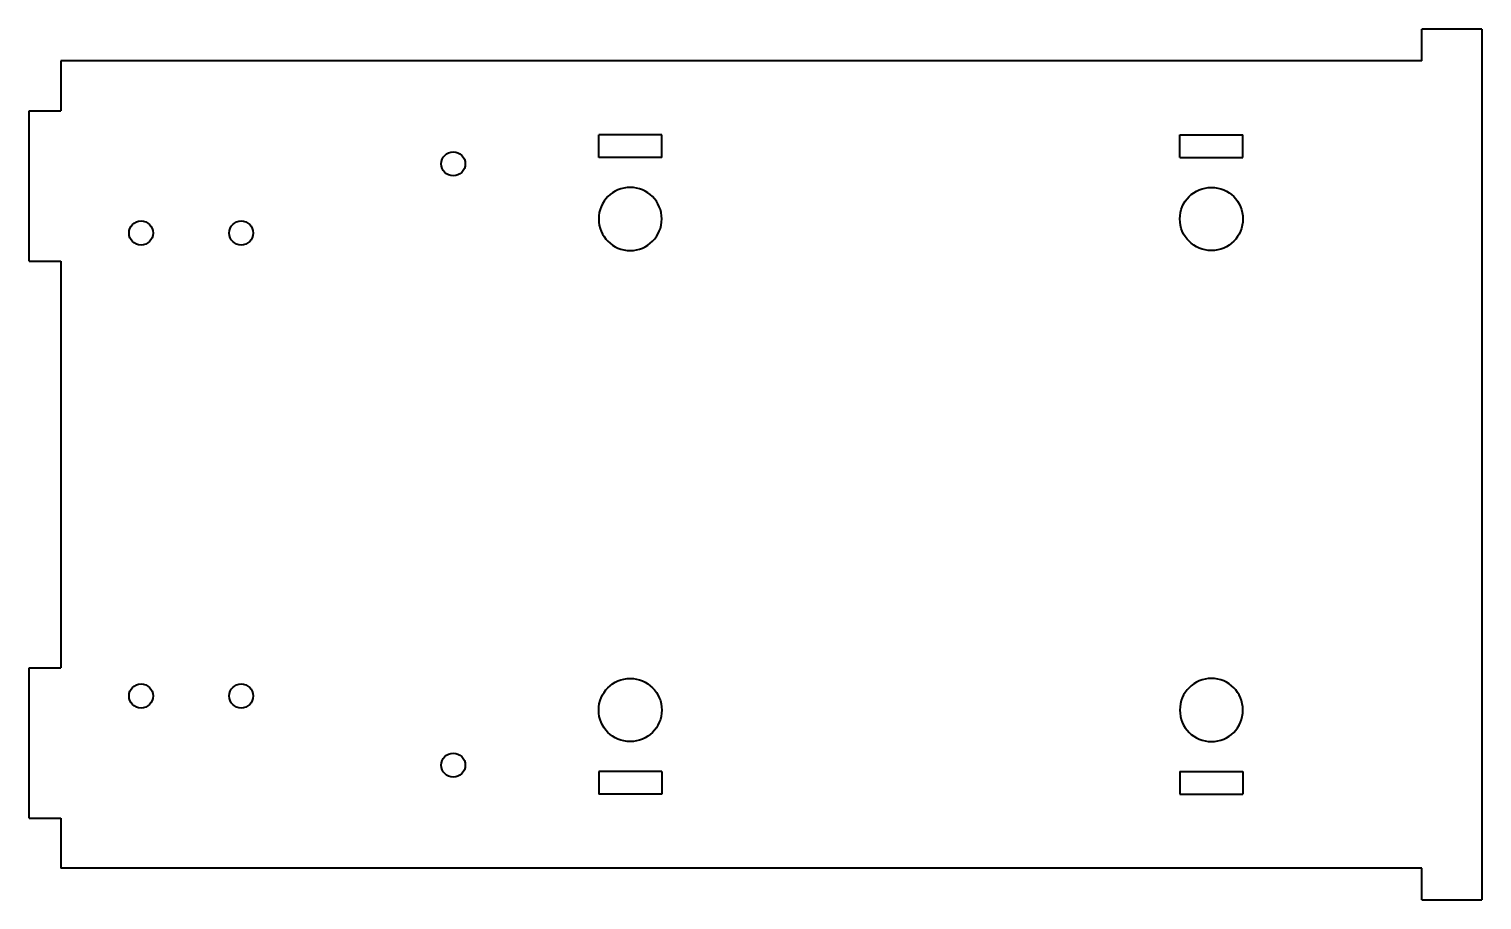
# Model space of a CAD drawing. Header units: inches. Extents: x -5.71 to 0, y -1.71 to 1.71.
import ezdxf

# ---------------------------------------------------------------- set-up
doc = ezdxf.new("R2010")
doc.units = ezdxf.units.IN
doc.header["$MEASUREMENT"] = 0
doc.layers.add('Visible', color=7, linetype='Continuous', lineweight=40)

msp = doc.modelspace()

# ---------------------------------------------------------------- linework, layer by layer
at = {"layer": 'Visible'}
for p, q in [((0, 1.7106, -8.6053), (-0.2362, 1.7106, -8.6053)), ((-0.2362, 1.5856, -8.6053), (-0.2362, 1.7106, -8.6053)), ((0, 1.7106, -8.6053), (0, -1.7106, -8.6053)), ((-0.2362, 1.5856, -8.6053), (-5.5837, 1.5856, -8.6053)), ((-5.5837, 1.5856, -8.6053), (-5.5837, 1.3888, -8.6053)), ((-5.7087, 1.3888, -8.6053), (-5.5837, 1.3888, -8.6053)), ((-5.7087, 0.7982, -8.6053), (-5.7087, 1.3888, -8.6053)), ((-3.2224, 1.2953, -8.6053), (-3.4705, 1.2953, -8.6053)), ((-3.4705, 1.2067, -8.6053), (-3.4705, 1.2953, -8.6053)), ((-3.2224, 1.2067, -8.6053), (-3.2224, 1.2953, -8.6053)), ((-1.187, 1.2067, -8.6053), (-1.187, 1.2953, -8.6053)), ((-1.187, 1.2953, -8.6053), (-0.939, 1.2953, -8.6053)), ((-0.939, 1.2067, -8.6053), (-0.939, 1.2953, -8.6053)), ((-3.2224, 1.2067, -8.6053), (-3.4705, 1.2067, -8.6053)), ((-1.187, 1.2067, -8.6053), (-0.939, 1.2067, -8.6053)), ((-5.7087, 0.7982, -8.6053), (-5.5837, 0.7982, -8.6053)), ((-5.5837, 0.7982, -8.6053), (-5.5837, -0.7982, -8.6053)), ((-5.7087, -0.7982, -8.6053), (-5.5837, -0.7982, -8.6053)), ((-5.7087, -1.3888, -8.6053), (-5.7087, -0.7982, -8.6053)), ((-3.4705, -1.2067, -8.6053), (-3.4705, -1.2953, -8.6053)), ((-3.2224, -1.2067, -8.6053), (-3.4705, -1.2067, -8.6053)), ((-3.2224, -1.2067, -8.6053), (-3.2224, -1.2953, -8.6053)), ((-1.187, -1.2067, -8.6053), (-1.187, -1.2953, -8.6053)), ((-1.187, -1.2067, -8.6053), (-0.939, -1.2067, -8.6053)), ((-0.939, -1.2067, -8.6053), (-0.939, -1.2953, -8.6053)), ((-3.2224, -1.2953, -8.6053), (-3.4705, -1.2953, -8.6053)), ((-1.187, -1.2953, -8.6053), (-0.939, -1.2953, -8.6053)), ((-5.7087, -1.3888, -8.6053), (-5.5837, -1.3888, -8.6053)), ((-5.5837, -1.3888, -8.6053), (-5.5837, -1.5856, -8.6053)), ((-0.2362, -1.5856, -8.6053), (-5.5837, -1.5856, -8.6053)), ((-0.2362, -1.7106, -8.6053), (-0.2362, -1.5856, -8.6053)), ((-0.2362, -1.7106, -8.6053), (0, -1.7106, -8.6053))]:
    msp.add_line(p, q, dxfattribs=at)
for centre, radius in [((-4.0418, 1.1811, -8.6053), 0.0472), ((-1.063, 0.9646, -8.6053), 0.124), ((-5.2687, 0.9094, -8.6053), 0.0472), ((-4.875, 0.9094, -8.6053), 0.0472), ((-3.3465, -0.9646, -8.6053), 0.124), ((-5.2687, -0.9094, -8.6053), 0.0472), ((-4.875, -0.9094, -8.6053), 0.0472), ((-4.0418, -1.1811, -8.6053), 0.0472)]:
    msp.add_circle(centre, radius, dxfattribs=at)
at = {"layer": 'Visible', "extrusion": (0, 0, -1)}
for centre in [(3.3465, 0.9646, 8.6053), (1.063, -0.9646, 8.6053)]:
    msp.add_circle(centre, 0.124, dxfattribs=at)

doc.saveas('drawing.dxf')
